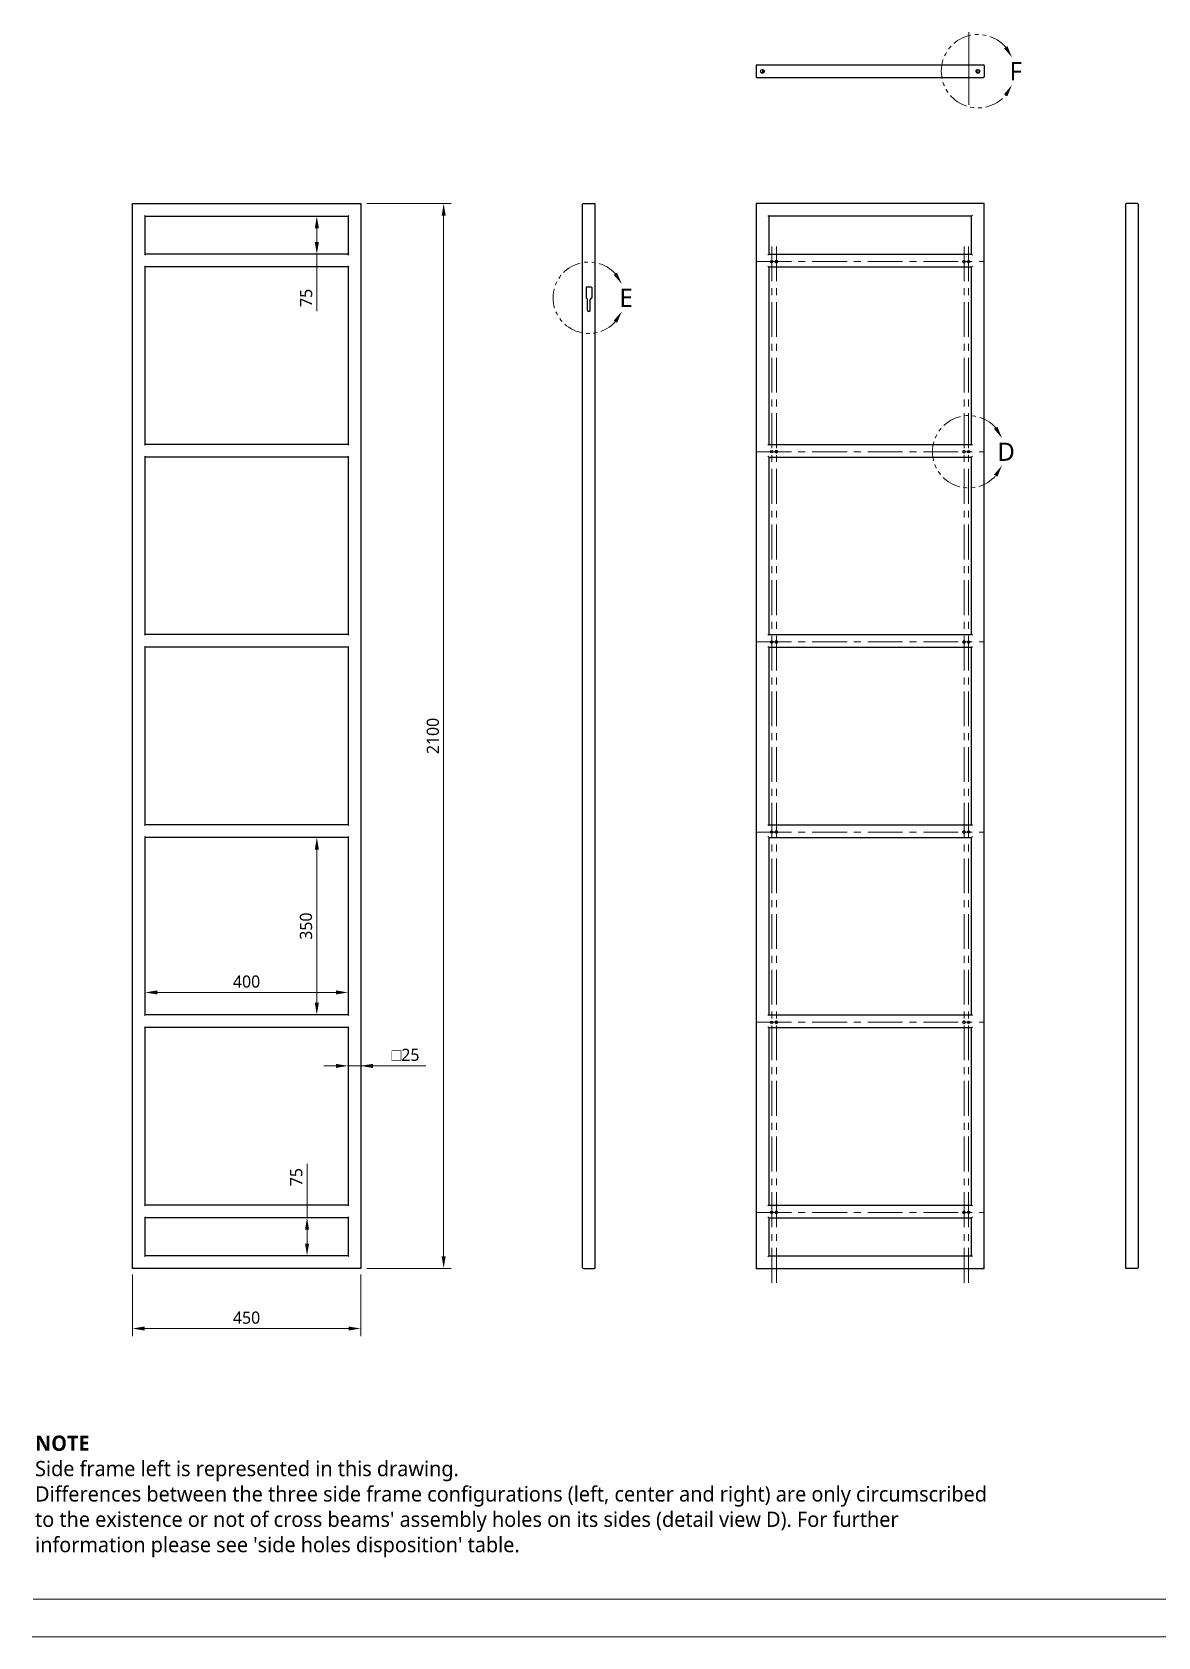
# Model space of a CAD drawing. Header units: inches. Extents: x 6 to 1987, y -21 to 287.
# Drawn here: x 717 to 902, y 10 to 273.7 of the extents above; entities that cross this region are included whole.
import ezdxf

# ---------------------------------------------------------------- set-up
doc = ezdxf.new("R2010")
doc.units = ezdxf.units.IN
doc.header["$LTSCALE"] = 12.7
doc.header["$MEASUREMENT"] = 0
doc.header["$PDMODE"] = 33
doc.header["$PDSIZE"] = 1
for name, pattern in [('CENTER', [0.72, 0.45, -0.09, 0.09, -0.09]), ('HIDDEN', [0.15, 0.1, -0.05]), ('ONS_PHANTOM', [0.5, 0.25, -0.05, 0.05, -0.05, 0.05, -0.05])]:
    doc.linetypes.add(name, pattern=pattern)
for name, color, linetype, lineweight in [('ANNOTATION_TEXT', 7, 'Continuous', 25), ('BORDER_FRAME', 7, 'Continuous', 15), ('CENTERLINES', 251, 'CENTER', 13), ('DETAIL_VIEW_PARENT_BORDER', 7, 'ONS_PHANTOM', 15), ('SKETCHED_GEOMETRY', 251, 'Continuous', 13), ('SURFACE_THREAD_SYMBOLS_ON_AXIS', 7, 'HIDDEN', 15), ('Visible', 7, 'Continuous', 25)]:
    doc.layers.add(name, color=color, linetype=linetype, lineweight=lineweight)
doc.styles.add('Onshape-Standard', font='NotoSans-Regular.ttf')
doc.styles.add('Onshape-Standard-Dimension', font='OpenSans-Regular.ttf')
doc.styles.add('Onshape-Standard-NoteStyle', font='Open Sans', dxfattribs={"height": 2.5})
doc.dimstyles.new('Onshape-ISO-25$0', dxfattribs={"dimtxt": 2, "dimasz": 2, "dimexe": 1.25, "dimexo": 1, "dimgap": 0.75, "dimtad": 1, "dimtxsty": 'Onshape-Standard-Dimension', "dimcen": 2.5, "dimclrd": 251, "dimclre": 251, "dimclrt": 251, "dimadec": 1, "dimazin": 0, "dimtfac": 1, "dimtmove": 0, "dimatfit": 3, "dimfxl": 1, "dimlwd": 13, "dimlwe": 13, "dimarcsym": 0})

# ---------------------------------------------------------------- blocks, each defined once
blk = doc.blocks.new('*D11')
at = {"layer": 'ANNOTATION_TEXT', "color": 251, "lineweight": 13}
for p, q in [((733.49, 69.56), (733.49, 59.43)), ((770.99, 69.56), (770.99, 59.43)), ((768.99, 60.68), (735.49, 60.68))]:
    blk.add_line(p, q, dxfattribs=at)
at = {"layer": 'ANNOTATION_TEXT', "color": 251}
for points in [[(735.49, 61.01), (735.49, 60.35), (733.49, 60.68)], [(768.99, 60.35), (768.99, 61.01), (770.99, 60.68)]]:
    blk.add_solid(points, dxfattribs=at)
at = {"layer": 'Defpoints', "color": 0}
for p in [(733.49, 70.56), (770.99, 70.56), (733.49, 60.68)]:
    blk.add_point(p, dxfattribs=at)
at = {"layer": 'ANNOTATION_TEXT', "color": 251, "insert": (752.24, 62.46), "char_height": 2, "attachment_point": 5, "style": 'Onshape-Standard-Dimension'}
blk.add_mtext('450', dxfattribs=at)
blk = doc.blocks.new('*D12')
at = {"layer": 'ANNOTATION_TEXT', "color": 251, "lineweight": 13}
for p, q in [((771.99, 245.56), (785.87, 245.56)), ((784.62, 243.56), (784.62, 72.56)), ((771.99, 70.56), (785.87, 70.56))]:
    blk.add_line(p, q, dxfattribs=at)
at = {"layer": 'ANNOTATION_TEXT', "color": 251}
for points in [[(784.96, 243.56), (784.29, 243.56), (784.62, 245.56)], [(784.29, 72.56), (784.96, 72.56), (784.62, 70.56)]]:
    blk.add_solid(points, dxfattribs=at)
at = {"layer": 'Defpoints', "color": 0}
for p in [(770.99, 245.56), (770.99, 70.56), (784.62, 70.56)]:
    blk.add_point(p, dxfattribs=at)
at = {"layer": 'ANNOTATION_TEXT', "color": 251, "insert": (782.85, 158.06), "char_height": 2, "attachment_point": 5, "rotation": 90, "style": 'Onshape-Standard-Dimension'}
blk.add_mtext('2100', dxfattribs=at)
blk = doc.blocks.new('*D13')
at = {"layer": 'ANNOTATION_TEXT', "color": 251, "lineweight": 13}
for p, q in [((762.18, 78.9), (762.18, 87.76)), ((761.18, 78.9), (760.93, 78.9)), ((762.18, 74.65), (762.18, 76.9)), ((761.18, 72.65), (760.93, 72.65))]:
    blk.add_line(p, q, dxfattribs=at)
at = {"layer": 'ANNOTATION_TEXT', "color": 251}
for points in [[(762.51, 76.9), (761.84, 76.9), (762.18, 78.9)], [(761.84, 74.65), (762.51, 74.65), (762.18, 72.65)]]:
    blk.add_solid(points, dxfattribs=at)
at = {"layer": 'Defpoints', "color": 0}
for p in [(762.18, 78.9), (762.18, 78.9), (762.18, 72.65)]:
    blk.add_point(p, dxfattribs=at)
at = {"layer": 'ANNOTATION_TEXT', "color": 251, "insert": (760.41, 85.56), "char_height": 2, "attachment_point": 5, "rotation": 90, "style": 'Onshape-Standard-Dimension'}
blk.add_mtext('75', dxfattribs=at)
blk = doc.blocks.new('*D14')
at = {"layer": 'ANNOTATION_TEXT', "color": 251, "lineweight": 13}
for p, q in [((766.91, 103.84), (764.91, 103.84)), ((768.91, 104.84), (768.91, 105.09)), ((768.91, 103.84), (770.99, 103.84)), ((770.99, 104.84), (770.99, 105.09)), ((770.99, 103.84), (781.71, 103.84)), ((772.99, 103.84), (774.99, 103.84))]:
    blk.add_line(p, q, dxfattribs=at)
at = {"layer": 'ANNOTATION_TEXT', "color": 251}
for points in [[(766.91, 103.51), (766.91, 104.18), (768.91, 103.84)], [(772.99, 104.18), (772.99, 103.51), (770.99, 103.84)]]:
    blk.add_solid(points, dxfattribs=at)
at = {"layer": 'Defpoints', "color": 0}
for p in [(768.91, 103.84), (770.99, 103.84), (770.99, 103.84)]:
    blk.add_point(p, dxfattribs=at)
at = {"layer": 'ANNOTATION_TEXT', "color": 251, "insert": (778.35, 105.65), "char_height": 2, "attachment_point": 5, "style": 'Onshape-Standard-Dimension'}
blk.add_mtext('{\\FGDT.SHX|c0;o}25', dxfattribs=at)
blk = doc.blocks.new('*D15')
at = {"layer": 'ANNOTATION_TEXT', "color": 251, "lineweight": 13}
for p, q in [((735.58, 113.23), (735.58, 117.16)), ((768.91, 113.23), (768.91, 117.16)), ((766.91, 115.91), (737.58, 115.91))]:
    blk.add_line(p, q, dxfattribs=at)
at = {"layer": 'ANNOTATION_TEXT', "color": 251}
for points in [[(737.58, 116.25), (737.58, 115.58), (735.58, 115.91)], [(766.91, 115.58), (766.91, 116.25), (768.91, 115.91)]]:
    blk.add_solid(points, dxfattribs=at)
at = {"layer": 'Defpoints', "color": 0}
for p in [(735.58, 115.91), (735.58, 112.23), (768.91, 112.23)]:
    blk.add_point(p, dxfattribs=at)
at = {"layer": 'ANNOTATION_TEXT', "color": 251, "insert": (752.24, 117.69), "char_height": 2, "attachment_point": 5, "style": 'Onshape-Standard-Dimension'}
blk.add_mtext('400', dxfattribs=at)
blk = doc.blocks.new('*D16')
at = {"layer": 'ANNOTATION_TEXT', "color": 251, "lineweight": 13}
for p, q in [((767.91, 141.4), (762.53, 141.4)), ((763.78, 139.4), (763.78, 114.23)), ((767.91, 112.23), (762.53, 112.23))]:
    blk.add_line(p, q, dxfattribs=at)
at = {"layer": 'ANNOTATION_TEXT', "color": 251}
for points in [[(764.12, 139.4), (763.45, 139.4), (763.78, 141.4)], [(763.45, 114.23), (764.12, 114.23), (763.78, 112.23)]]:
    blk.add_solid(points, dxfattribs=at)
at = {"layer": 'Defpoints', "color": 0}
for p in [(768.91, 141.4), (763.78, 112.23), (768.91, 112.23)]:
    blk.add_point(p, dxfattribs=at)
at = {"layer": 'ANNOTATION_TEXT', "color": 251, "insert": (762.01, 126.81), "char_height": 2, "attachment_point": 5, "rotation": 90, "style": 'Onshape-Standard-Dimension'}
blk.add_mtext('350', dxfattribs=at)
blk = doc.blocks.new('*D17')
at = {"layer": 'ANNOTATION_TEXT', "color": 251, "lineweight": 13}
for p, q in [((762.78, 243.48), (762.53, 243.48)), ((763.78, 241.48), (763.78, 239.23)), ((762.78, 237.23), (762.53, 237.23)), ((763.78, 237.23), (763.78, 227.86))]:
    blk.add_line(p, q, dxfattribs=at)
at = {"layer": 'ANNOTATION_TEXT', "color": 251}
for points in [[(764.12, 241.48), (763.45, 241.48), (763.78, 243.48)], [(763.45, 239.23), (764.12, 239.23), (763.78, 237.23)]]:
    blk.add_solid(points, dxfattribs=at)
at = {"layer": 'Defpoints', "color": 0}
for p in [(763.78, 243.48), (763.78, 237.23), (763.78, 237.23)]:
    blk.add_point(p, dxfattribs=at)
at = {"layer": 'ANNOTATION_TEXT', "color": 251, "insert": (762.02, 230.06), "char_height": 2, "attachment_point": 5, "rotation": 90, "style": 'Onshape-Standard-Dimension'}
blk.add_mtext('75', dxfattribs=at)

msp = doc.modelspace()

# ---------------------------------------------------------------- linework, layer by layer
at = {"layer": 'BORDER_FRAME'}
msp.add_line((1117, 10), (717, 10), dxfattribs=at)
at = {"layer": 'CENTERLINES'}
for p, q in [((838.53408, 238.5203, 0.06439), (838.53408, 68.06197, -0.06439)), ((839.28408, 238.5203, 0.06439), (839.28408, 68.06197, -0.06439)), ((870.11742, 238.5203, 0.06439), (870.11742, 68.06197, -0.06439)), ((870.86742, 238.5203, 0.06439), (870.86742, 68.06197, -0.06439)), ((836.03408, 236.0203), (873.36742, 236.0203)), ((836.03408, 204.7703), (873.36742, 204.7703)), ((836.03408, 173.5203), (873.36742, 173.5203)), ((836.03408, 142.2703), (873.36742, 142.2703)), ((836.03408, 111.0203), (873.36742, 111.0203)), ((836.03408, 79.7703), (873.36742, 79.7703))]:
    msp.add_line(p, q, dxfattribs=at)
at = {"layer": 'DETAIL_VIEW_PARENT_BORDER', "color": 251, "lineweight": 13}
for centre, radius, start, end in [((872.40908, 267.31645), 6.03255, 40.7380317, 319.1365362), ((808.47141, 230.08405), 5.8729, 41.8769722, 317.9936138), ((870.86742, 204.7703), 5.94061, 41.3860955, 318.486212)]:
    msp.add_arc(centre, radius, start, end, dxfattribs=at)
for points in [[(878.01247, 269.55112), (877.26021, 271.434), (876.69021, 271.08825)], [(878.00756, 265.06952), (876.68194, 263.53529), (877.25119, 263.18829)], [(813.90253, 232.31872), (813.12142, 234.18981), (812.55681, 233.83534)], [(813.89747, 227.83711), (812.54832, 226.32354), (813.11214, 225.96779)], [(876.3717, 207.00497), (875.603, 208.8812), (875.03605, 208.53047)], [(876.3667, 202.52336), (875.02766, 201.00084), (875.59383, 200.64886)]]:
    msp.add_solid(points, dxfattribs=at)
at = {"layer": 'SKETCHED_GEOMETRY'}
for p, q in [((870.89546, 273.7387, 0.00452), (870.89546, 261.76321, -0.00452)), ((1117, 16.17802), (717.16999, 16.17802))]:
    msp.add_line(p, q, dxfattribs=at)
at = {"layer": 'SURFACE_THREAD_SYMBOLS_ON_AXIS'}
for centre, radius in [((836.99242, 267.31645), 0.33333), ((872.40908, 267.31645), 0.33333), ((839.28408, 236.0203), 0.20833), ((870.11742, 236.0203), 0.20833), ((839.28408, 204.7703), 0.20833), ((870.11742, 204.7703), 0.20833), ((839.28408, 173.5203), 0.20833), ((870.11742, 173.5203), 0.20833), ((839.28408, 142.2703), 0.20833), ((870.11742, 142.2703), 0.20833), ((839.28408, 111.0203), 0.20833), ((870.11742, 111.0203), 0.20833), ((839.28408, 79.7703), 0.20833), ((870.11742, 79.7703), 0.20833)]:
    msp.add_circle(centre, radius, dxfattribs=at)
at = {"layer": 'Visible'}
for p, q in [((835.95075, 268.23312), (835.95075, 266.39978)), ((836.07575, 268.35812), (873.32575, 268.35812)), ((836.99242, 267.60812), (836.99242, 267.02478)), ((872.40908, 267.60812), (872.40908, 267.02478)), ((873.45075, 268.23312), (873.45075, 266.39978)), ((836.07575, 266.27478), (873.32575, 266.27478)), ((733.49169, 70.56197), (733.49169, 245.56197)), ((733.49169, 245.56197), (770.99169, 245.56197)), ((733.61669, 245.43697), (733.49169, 245.56197)), ((770.86669, 245.43697), (770.99169, 245.56197)), ((770.99169, 245.56197), (770.99169, 70.56197)), ((807.44579, 70.68697), (807.44579, 245.43697)), ((807.57079, 245.56197), (809.40412, 245.56197)), ((809.52912, 70.68697), (809.52912, 245.43697)), ((835.95075, 245.56197), (835.95075, 70.56197)), ((873.45075, 245.56197), (835.95075, 245.56197)), ((835.95075, 245.56197), (836.07575, 245.43697)), ((873.45075, 245.56197), (873.32575, 245.43697)), ((873.45075, 70.56197), (873.45075, 245.56197)), ((896.6395, 245.43697), (896.6395, 70.68697)), ((898.59784, 245.56197), (896.7645, 245.56197)), ((898.72284, 245.43697), (898.72284, 70.68697)), ((735.57502, 243.47863), (735.45002, 243.60363)), ((735.57502, 237.22863), (735.57502, 243.47863)), ((735.57502, 243.47863), (768.90835, 243.47863)), ((768.90835, 243.47863), (769.03335, 243.60363)), ((768.90835, 243.47863), (768.90835, 237.22863)), ((837.90908, 243.60363), (838.03408, 243.47863)), ((838.03408, 243.47863), (838.03408, 237.22863)), ((871.36742, 243.47863), (838.03408, 243.47863)), ((871.49242, 243.60363), (871.36742, 243.47863)), ((871.36742, 237.22863), (871.36742, 243.47863)), ((735.57502, 237.22863), (735.45002, 237.10363)), ((735.45002, 235.2703), (735.57502, 235.1453)), ((768.90835, 237.22863), (735.57502, 237.22863)), ((735.57502, 205.97863), (735.57502, 235.1453)), ((768.90835, 235.1453), (735.57502, 235.1453)), ((769.03335, 237.10363), (768.90835, 237.22863)), ((768.90835, 235.1453), (769.03335, 235.2703)), ((768.90835, 235.1453), (768.90835, 205.97863)), ((838.03408, 237.22863), (837.90908, 237.10363)), ((837.90908, 235.2703), (838.03408, 235.1453)), ((838.03408, 237.22863), (871.36742, 237.22863)), ((838.03408, 235.1453), (838.03408, 205.97863)), ((838.03408, 235.1453), (871.36742, 235.1453)), ((871.49242, 237.10363), (871.36742, 237.22863)), ((871.36742, 235.1453), (871.49242, 235.2703)), ((871.36742, 205.97863), (871.36742, 235.1453)), ((808.02912, 231.7703), (808.02912, 230.07922)), ((808.04133, 230.04976), (808.24609, 229.845)), ((808.90412, 231.81197), (808.07079, 231.81197)), ((808.25829, 228.06197), (808.25829, 229.81554)), ((808.71662, 228.06197), (808.71662, 229.81554)), ((808.93359, 230.04976), (808.72883, 229.845)), ((808.94579, 231.7703), (808.94579, 230.07922)), ((735.57502, 205.97863), (735.45002, 205.85363)), ((768.90835, 205.97863), (735.57502, 205.97863)), ((769.03335, 205.85363), (768.90835, 205.97863)), ((838.03408, 205.97863), (837.90908, 205.85363)), ((838.03408, 205.97863), (871.36742, 205.97863)), ((871.49242, 205.85363), (871.36742, 205.97863)), ((735.45002, 204.0203), (735.57502, 203.8953)), ((735.57502, 174.72863), (735.57502, 203.8953)), ((768.90835, 203.8953), (735.57502, 203.8953)), ((768.90835, 203.8953), (769.03335, 204.0203)), ((768.90835, 203.8953), (768.90835, 174.72863)), ((837.90908, 204.0203), (838.03408, 203.8953)), ((838.03408, 203.8953), (838.03408, 174.72863)), ((838.03408, 203.8953), (871.36742, 203.8953)), ((871.36742, 203.8953), (871.49242, 204.0203)), ((871.36742, 174.72863), (871.36742, 203.8953)), ((735.57502, 174.72863), (735.45002, 174.60363)), ((768.90835, 174.72863), (735.57502, 174.72863)), ((769.03335, 174.60363), (768.90835, 174.72863)), ((838.03408, 174.72863), (837.90908, 174.60363)), ((838.03408, 174.72863), (871.36742, 174.72863)), ((871.49242, 174.60363), (871.36742, 174.72863)), ((735.45002, 172.7703), (735.57502, 172.6453)), ((735.57502, 143.47863), (735.57502, 172.6453)), ((768.90835, 172.6453), (735.57502, 172.6453)), ((768.90835, 172.6453), (769.03335, 172.7703)), ((768.90835, 172.6453), (768.90835, 143.47863)), ((837.90908, 172.7703), (838.03408, 172.6453)), ((838.03408, 172.6453), (838.03408, 143.47863)), ((838.03408, 172.6453), (871.36742, 172.6453)), ((871.36742, 172.6453), (871.49242, 172.7703)), ((871.36742, 143.47863), (871.36742, 172.6453)), ((735.57502, 143.47863), (735.45002, 143.35363)), ((768.90835, 143.47863), (735.57502, 143.47863)), ((769.03335, 143.35363), (768.90835, 143.47863)), ((838.03408, 143.47863), (837.90908, 143.35363)), ((838.03408, 143.47863), (871.36742, 143.47863)), ((871.49242, 143.35363), (871.36742, 143.47863)), ((735.45002, 141.5203), (735.57502, 141.3953)), ((768.90835, 141.3953), (735.57502, 141.3953)), ((735.57502, 112.22863), (735.57502, 141.3953)), ((768.90835, 141.3953), (769.03335, 141.5203)), ((768.90835, 141.3953), (768.90835, 112.22863)), ((837.90908, 141.5203), (838.03408, 141.3953)), ((838.03408, 141.3953), (838.03408, 112.22863)), ((838.03408, 141.3953), (871.36742, 141.3953)), ((871.36742, 141.3953), (871.49242, 141.5203)), ((871.36742, 112.22863), (871.36742, 141.3953)), ((735.57502, 112.22863), (735.45002, 112.10363)), ((768.90835, 112.22863), (735.57502, 112.22863)), ((769.03335, 112.10363), (768.90835, 112.22863)), ((838.03408, 112.22863), (837.90908, 112.10363)), ((838.03408, 112.22863), (871.36742, 112.22863)), ((871.49242, 112.10363), (871.36742, 112.22863)), ((735.45002, 110.2703), (735.57502, 110.1453)), ((735.57502, 80.97863), (735.57502, 110.1453)), ((768.90835, 110.1453), (735.57502, 110.1453)), ((768.90835, 110.1453), (769.03335, 110.2703)), ((768.90835, 110.1453), (768.90835, 80.97863)), ((837.90908, 110.2703), (838.03408, 110.1453)), ((838.03408, 110.1453), (838.03408, 80.97863)), ((838.03408, 110.1453), (871.36742, 110.1453)), ((871.36742, 110.1453), (871.49242, 110.2703)), ((871.36742, 80.97863), (871.36742, 110.1453)), ((735.57502, 80.97863), (735.45002, 80.85363)), ((768.90835, 80.97863), (735.57502, 80.97863)), ((769.03335, 80.85363), (768.90835, 80.97863)), ((838.03408, 80.97863), (837.90908, 80.85363)), ((838.03408, 80.97863), (871.36742, 80.97863)), ((871.49242, 80.85363), (871.36742, 80.97863)), ((735.45002, 79.0203), (735.57502, 78.8953)), ((735.57502, 72.6453), (735.57502, 78.8953)), ((768.90835, 78.8953), (735.57502, 78.8953)), ((768.90835, 78.8953), (769.03335, 79.0203)), ((768.90835, 78.8953), (768.90835, 72.6453)), ((837.90908, 79.0203), (838.03408, 78.8953)), ((838.03408, 78.8953), (838.03408, 72.6453)), ((838.03408, 78.8953), (871.36742, 78.8953)), ((871.36742, 78.8953), (871.49242, 79.0203)), ((871.36742, 72.6453), (871.36742, 78.8953)), ((735.57502, 72.6453), (735.45002, 72.5203)), ((768.90835, 72.6453), (735.57502, 72.6453)), ((768.90835, 72.6453), (769.03335, 72.5203)), ((837.90908, 72.5203), (838.03408, 72.6453)), ((838.03408, 72.6453), (871.36742, 72.6453)), ((871.49242, 72.5203), (871.36742, 72.6453)), ((733.61669, 70.68697), (733.49169, 70.56197)), ((770.99169, 70.56197), (733.49169, 70.56197)), ((770.86669, 70.68697), (770.99169, 70.56197)), ((807.57079, 70.56197), (809.40412, 70.56197)), ((835.95075, 70.56197), (836.07575, 70.68697)), ((835.95075, 70.56197), (873.45075, 70.56197)), ((873.45075, 70.56197), (873.32575, 70.68697)), ((898.59784, 70.56197), (896.7645, 70.56197))]:
    msp.add_line(p, q, dxfattribs=at)
for centre, radius in [((836.99242, 267.31645), 0.29167), ((872.40908, 267.31645), 0.29167), ((838.53408, 236.0203), 0.1875), ((839.28408, 236.0203), 0.175), ((870.11742, 236.0203), 0.175), ((870.86742, 236.0203), 0.1875), ((838.53408, 204.7703), 0.1875), ((839.28408, 204.7703), 0.175), ((870.11742, 204.7703), 0.175), ((870.86742, 204.7703), 0.1875), ((838.53408, 173.5203), 0.1875), ((839.28408, 173.5203), 0.175), ((870.11742, 173.5203), 0.175), ((870.86742, 173.5203), 0.1875), ((838.53408, 142.2703), 0.1875), ((839.28408, 142.2703), 0.175), ((870.11742, 142.2703), 0.175), ((870.86742, 142.2703), 0.1875), ((838.53408, 111.0203), 0.1875), ((839.28408, 111.0203), 0.175), ((870.11742, 111.0203), 0.175), ((870.86742, 111.0203), 0.1875), ((838.53408, 79.7703), 0.1875), ((839.28408, 79.7703), 0.175), ((870.11742, 79.7703), 0.175), ((870.86742, 79.7703), 0.1875)]:
    msp.add_circle(centre, radius, dxfattribs=at)
for centre, radius, start, end in [((836.07575, 268.23312), 0.125, 90, 180), ((836.07575, 266.39978), 0.125, 180, 270), ((873.32575, 268.23312), 0.125, 0, 90), ((873.32575, 266.39978), 0.125, 270, 0), ((807.57079, 245.43697), 0.125, 90, 180), ((809.40412, 245.43697), 0.125, 0, 90), ((896.7645, 245.43697), 0.125, 90, 180), ((898.59784, 245.43697), 0.125, 0, 90), ((808.07079, 231.7703), 0.04167, 90, 180), ((808.07079, 230.07922), 0.04167, 180, 225), ((808.21662, 229.81554), 0.04167, 0, 45), ((808.75829, 229.81554), 0.04167, 135, 180), ((808.90412, 231.7703), 0.04167, 0, 90), ((808.90412, 230.07922), 0.04167, 315, 0), ((808.48746, 228.06197), 0.22917, 180, 0), ((807.57079, 70.68697), 0.125, 180, 270), ((809.40412, 70.68697), 0.125, 270, 0), ((896.7645, 70.68697), 0.125, 180, 270), ((898.59784, 70.68697), 0.125, 270, 0)]:
    msp.add_arc(centre, radius, start, end, dxfattribs=at)

# ---------------------------------------------------------------- texts
at = {"layer": 'ANNOTATION_TEXT', "insert": (717.49146, 43.08234), "char_height": 2.5, "width": 157.6643964, "attachment_point": 1, "style": 'Onshape-Standard-NoteStyle'}
msp.add_mtext("{\\fOpen Sans|b1|i0|c0|p0;NOTE}\\PSide frame left is represented in this drawing.\\PDifferences between the three side frame configurations (left, center and right) are only circumscribed to the existence or not of cross beams' assembly holes on its sides (detail view D). For further information please see 'side holes disposition' table.", dxfattribs=at)
at = {"layer": 'SKETCHED_GEOMETRY', "color": 251, "char_height": 3, "attachment_point": 1, "style": 'Onshape-Standard'}
for s, insert, width in [('\\fNoto Sans|b0|i0|c0|p0;\\W1.0000000000;\\T1.0000000000;\\o\\lF', (877.60683, 268.81645), 2.1723433), ('\\fNoto Sans|b0|i0|c0|p0;\\W1.0000000000;\\T1.0000000000;\\o\\lE', (813.50949, 231.58405), 2.3276567), ('\\fNoto Sans|b0|i0|c0|p0;\\W1.0000000000;\\T1.0000000000;\\o\\lD', (875.6115, 206.2703), 3.0551771)]:
    msp.add_mtext(s, dxfattribs=dict(at, insert=insert, width=width))

# ---------------------------------------------------------------- dimensions: what is measured, and where the dimension line sits
at = {"layer": 'ANNOTATION_TEXT'}
for base, p1, p2, angle, picture, middle, dimtype in [((784.62292, 70.56197), (770.99169, 245.56197), (770.99169, 70.56197), 270, '*D12', (784.62292, 158.06197), 161), ((763.78188, 237.22863), (763.78188, 243.47863, 0.67188), (763.78188, 237.22863, 0.67188), 90, '*D17', (763.78188, 230.05667), 160), ((763.78188, 112.22863), (768.90835, 141.3953), (768.90835, 112.22863), 270, '*D16', (763.78188, 126.81197), 161), ((735.57502, 115.91179), (768.90835, 112.22863), (735.57502, 112.22863), 180, '*D15', (752.24169, 115.91179), 161), ((762.17606, 78.8953), (762.17606, 72.6453, 0.67187), (762.17606, 78.8953, 0.67188), 90, '*D13', (762.17606, 85.55509), 160), ((733.49169, 60.68023), (770.99169, 70.56197), (733.49169, 70.56197), 180, '*D11', (752.24169, 60.68023), 161)]:
    dim = msp.add_linear_dim(base=base, p1=p1, p2=p2, angle=angle, dimstyle='Onshape-ISO-25$0', override={"dimlfac": 12, "dimpost": ''}, dxfattribs=at)
    dim.commit()
    dim.dimension.update_dxf_attribs({"geometry": picture, "text_midpoint": middle, "dimtype": dimtype})
dim = msp.add_linear_dim(base=(770.99169, 103.84272), p1=(768.90835, 103.84272, 0.67188), p2=(770.99169, 103.84272, 0.67188), dimstyle='Onshape-ISO-25$0', override={"dimlfac": 12, "dimpost": '{\\FGDT.SHX|c0;o}<>'}, dxfattribs=at)
dim.commit()
dim.dimension.update_dxf_attribs({"geometry": '*D14', "text_midpoint": (778.35191, 103.84272), "dimtype": 160})

doc.saveas('drawing.dxf')
